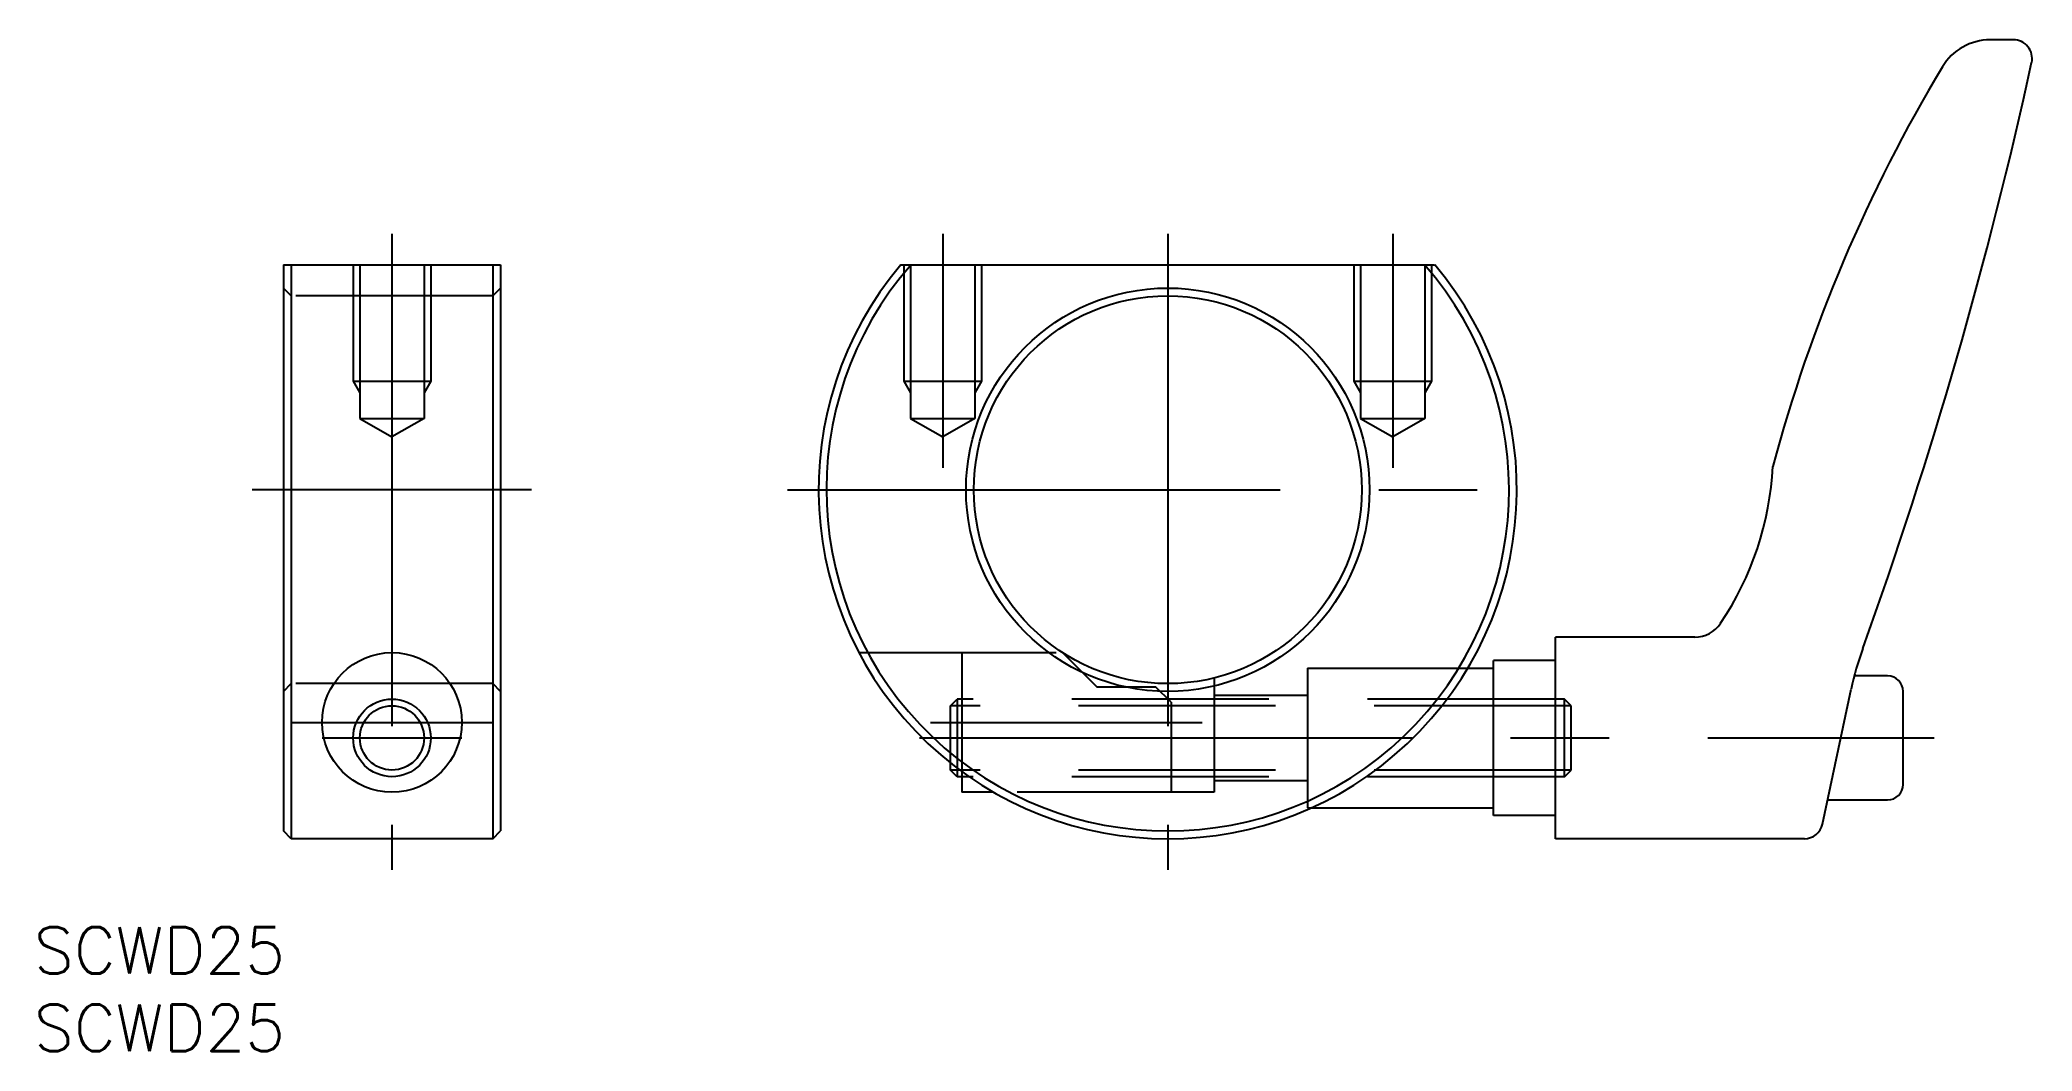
# Model space of a CAD drawing. Extents: x -73 to 56, y -36 to 29.
import ezdxf

# ---------------------------------------------------------------- set-up
doc = ezdxf.new("R2010")
doc.units = 0
doc.linetypes.add('CENTER', pattern=[50.8, 31.75, -6.35, 6.35, -6.35])
doc.linetypes.add('DASHED', pattern=[19.05, 12.7, -6.35])
doc.layers.get('0').update_dxf_attribs({"linetype": 'CONTINUOUS'})
doc.layers.add('CENTER', color=1, linetype='CENTER')
doc.styles.get("Standard").update_dxf_attribs({"font": 'txt.shx', "height": 3, "bigfont": 'bigfont.shx'})

msp = doc.modelspace()

# ---------------------------------------------------------------- linework, layer by layer
at = {"color": 7, "linetype": 'CONTINUOUS'}
for p, q in [((54.51, 29), (53.01, 29)), ((-57, 14.5), (-57, -22)), ((-57, 14.5), (-43, 14.5)), ((-56.5, 14.5), (-56.5, -22.5)), ((-43.5, 14.5), (-43.5, -22.5)), ((-43, 14.5), (-43, -22)), ((-17.2, 14.5), (17.2, 14.5)), ((33.97, -9.5), (25, -9.5)), ((25, -22.5), (25, -9.5)), ((19.34, -11.5), (21, -11.5)), ((21, -21), (21, -11)), ((25, -11), (21, -11)), ((46.4, -12), (44.25, -12)), ((42.2, -21.55), (44.05, -12.86)), ((47.4, -19), (47.4, -13)), ((-14, -18.07), (-14, -17.61)), ((-13.57, -17.95), (-13.57, -18.5)), ((-13.57, -18.5), (-14, -18.07)), ((-13.28, -18.5), (-13.57, -18.5)), ((-13.28, -18.16), (-13.28, -19.5)), ((-11.22, -19.5), (-13.28, -19.5)), ((9.27, -20.5), (21, -20.5)), ((42.53, -20), (46.4, -20)), ((25, -21), (21, -21)), ((-56.5, -22.5), (-57, -22)), ((-43.5, -22.5), (-56.5, -22.5)), ((-43.5, -22.5), (-43, -22)), ((41.03, -22.5), (25, -22.5))]:
    msp.add_line(p, q, dxfattribs=at)
at = {"color": 3, "linetype": 'DASHED'}
for p, q in [((-52.5, 14.5), (-52.5, 7)), ((-52.07, 14.5), (-52.07, 4.6)), ((-47.93, 14.5), (-47.93, 4.6)), ((-47.5, 14.5), (-47.5, 7)), ((-17, 14.5), (-17, 7)), ((-16.57, 14.5), (-16.57, 4.6)), ((-12.43, 14.5), (-12.43, 4.6)), ((-12, 14.5), (-12, 7)), ((12, 14.5), (12, 7)), ((12.43, 14.5), (12.43, 4.6)), ((16.57, 14.5), (16.57, 4.6)), ((17, 14.5), (17, 7)), ((-56.5, 12.5), (-57, 13)), ((-43.5, 12.5), (-43, 13)), ((-43.5, 12.5), (-56.5, 12.5)), ((-52.5, 7), (-47.5, 7)), ((-52.5, 7), (-52.07, 6.25)), ((-47.5, 7), (-47.93, 6.25)), ((-17, 7), (-12, 7)), ((-17, 7), (-16.57, 6.25)), ((-12, 7), (-12.43, 6.25)), ((12, 7), (17, 7)), ((12, 7), (12.43, 6.25)), ((17, 7), (16.57, 6.25)), ((-52.07, 4.6), (-50, 3.41)), ((-52.07, 4.6), (-47.93, 4.6)), ((-47.93, 4.6), (-50, 3.41)), ((-16.57, 4.6), (-14.5, 3.41)), ((-16.57, 4.6), (-12.43, 4.6)), ((-12.43, 4.6), (-14.5, 3.41)), ((12.43, 4.6), (14.5, 3.41)), ((12.43, 4.6), (16.57, 4.6)), ((16.57, 4.6), (14.5, 3.41)), ((-19.9, -10.5), (-6.78, -10.5)), ((-13.28, -10.5), (-13.28, -18.16)), ((-6.78, -10.5), (-4.58, -12.7)), ((9, -11.5), (19.34, -11.5)), ((9, -11.5), (9, -20.5)), ((-57, -13), (-56.5, -12.5)), ((-43.5, -12.5), (-56.5, -12.5)), ((-43, -13), (-43.5, -12.5)), ((-4.58, -12.7), (-0.78, -12.7)), ((0.22, -13.7), (-0.78, -12.7)), ((3, -12.13), (3, -19.5)), ((-14, -13.93), (-13.57, -13.5)), ((26, -13.93), (-14, -13.93)), ((-14, -17.61), (-14, -13.93)), ((25.57, -13.5), (-13.57, -13.5)), ((-13.57, -13.5), (-13.57, -17.95)), ((0.22, -13.7), (0.22, -19.5)), ((3, -13.25), (9, -13.25)), ((25.57, -18.5), (25.57, -13.5)), ((26, -13.93), (25.57, -13.5)), ((26, -18.07), (26, -13.93)), ((26, -18.07), (-13.41, -18.07)), ((25.57, -18.5), (-13.28, -18.5)), ((3, -18.75), (9, -18.75)), ((25.57, -18.5), (26, -18.07)), ((3, -19.5), (-11.22, -19.5)), ((9, -20.5), (9.27, -20.5))]:
    msp.add_line(p, q, dxfattribs=at)
at = {"color": 3, "linetype": 'CONTINUOUS'}
msp.add_line((-13.41, -18.07), (-14, -18.07), dxfattribs=at)
at = {"color": 7, "linetype": 'CONTINUOUS'}
for centre, radius in [((0, 0), 13), ((0, 0), 12.5), ((-50, -15), 4.5), ((-50, -16), 2.5)]:
    msp.add_circle(centre, radius, dxfattribs=at)
at = {"color": 3, "linetype": 'CONTINUOUS'}
msp.add_circle((-50, -16), 2.07, dxfattribs=at)
at = {"color": 7, "linetype": 'CONTINUOUS'}
for centre, radius, start, end in [((53.01, 25.4), 3.6, 90, 148.9708), ((54.51, 27.8), 1.2, 347.6798, 90), ((135.62, -24.29), 100, 148.9708, 165.0534), ((-237.41, 91.56), 300, 340.1658, 347.6798), ((0, 0), 22.5, 139.876, 40.124), ((0, 0), 22, 138.7694, 41.2306), ((19.03, 2.54), 20, 326.1142, 357.0316), ((33.97, -7.5), 2, 270, 326.1142), ((63.61, -17.02), 20, 160.1658, 168), ((46.4, -13), 1, 0, 90), ((46.4, -19), 1, 270, 0), ((41.03, -21.3), 1.2, 270, 348)]:
    msp.add_arc(centre, radius, start, end, dxfattribs=at)
at = {"layer": 'CENTER', "color": 1, "linetype": 'CENTER'}
for p, q in [((-50, 16.5), (-50, -24.5)), ((-14.5, 16.5), (-14.5, 1.41)), ((0, 16.5), (0, -24.5)), ((14.5, 16.5), (14.5, 1.41)), ((-41, 0), (-59, 0)), ((-24.5, 0), (24.5, 0)), ((-56.5, -15), (-43.5, -15)), ((-15.28, -15), (2.22, -15)), ((-54.5, -16), (-45.5, -16)), ((-16, -16), (49.4, -16))]:
    msp.add_line(p, q, dxfattribs=at)

# ---------------------------------------------------------------- texts
at = {"color": 7, "linetype": 'CONTINUOUS'}
for p in [(-73.08, -31.19), (-73.08, -36.19)]:
    msp.add_text('SCWD25', height=3, dxfattribs=at).set_placement(p)

doc.saveas('drawing.dxf')
